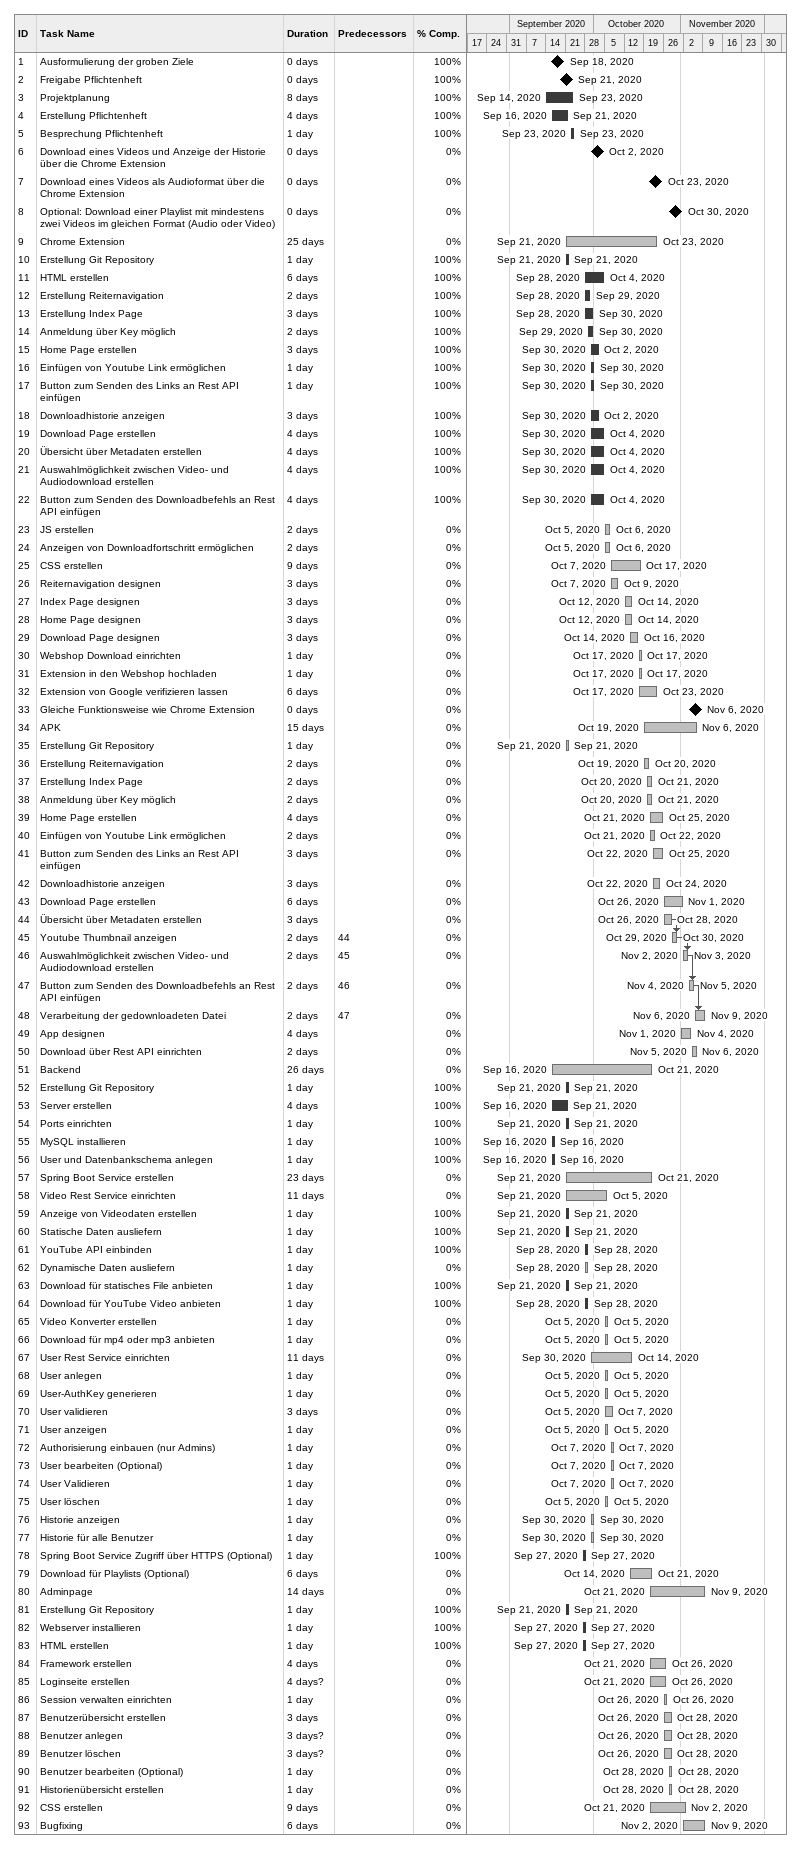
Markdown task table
| ID | Task | Duration | Start | Finish | Predecessors | % complete |
|---|---|---|---|---|---|---|
| 1 | Ausformulierung der groben Ziele | 0d | 2020-09-18 | 2020-09-18 |  | 100 |
| 2 | Freigabe Pflichtenheft | 0d | 2020-09-21 | 2020-09-21 |  | 100 |
| 3 | Projektplanung | 8d | 2020-09-14 | 2020-09-23 |  | 100 |
| 4 | Erstellung Pflichtenheft | 4d | 2020-09-16 | 2020-09-21 |  | 100 |
| 5 | Besprechung Pflichtenheft | 1d | 2020-09-23 | 2020-09-23 |  | 100 |
| 6 | Download eines Videos und Anzeige der Historie über die Chrome Extension | 0d | 2020-10-02 | 2020-10-02 |  | 0 |
| 7 | Download eines Videos als Audioformat über die Chrome Extension | 0d | 2020-10-23 | 2020-10-23 |  | 0 |
| 8 | Optional: Download einer Playlist mit mindestens zwei Videos im gleichen Format (Audio oder Video) | 0d | 2020-10-30 | 2020-10-30 |  | 0 |
| 9 | Chrome Extension | 25d | 2020-09-21 | 2020-10-23 |  | 0 |
| 10 | Erstellung Git Repository | 1d | 2020-09-21 | 2020-09-21 |  | 100 |
| 11 | HTML erstellen | 6d | 2020-09-28 | 2020-10-04 |  | 100 |
| 12 | Erstellung Reiternavigation | 2d | 2020-09-28 | 2020-09-29 |  | 100 |
| 13 | Erstellung Index Page | 3d | 2020-09-28 | 2020-09-30 |  | 100 |
| 14 | Anmeldung über Key möglich | 2d | 2020-09-29 | 2020-09-30 |  | 100 |
| 15 | Home Page erstellen | 3d | 2020-09-30 | 2020-10-02 |  | 100 |
| 16 | Einfügen von Youtube Link ermöglichen | 1d | 2020-09-30 | 2020-09-30 |  | 100 |
| 17 | Button zum Senden des Links an Rest API einfügen | 1d | 2020-09-30 | 2020-09-30 |  | 100 |
| 18 | Downloadhistorie anzeigen | 3d | 2020-09-30 | 2020-10-02 |  | 100 |
| 19 | Download Page erstellen | 4d | 2020-09-30 | 2020-10-04 |  | 100 |
| 20 | Übersicht über Metadaten erstellen | 4d | 2020-09-30 | 2020-10-04 |  | 100 |
| 21 | Auswahlmöglichkeit zwischen Video- und Audiodownload erstellen | 4d | 2020-09-30 | 2020-10-04 |  | 100 |
| 22 | Button zum Senden des Downloadbefehls an Rest API einfügen | 4d | 2020-09-30 | 2020-10-04 |  | 100 |
| 23 | JS erstellen | 2d | 2020-10-05 | 2020-10-06 |  | 0 |
| 24 | Anzeigen von Downloadfortschritt ermöglichen | 2d | 2020-10-05 | 2020-10-06 |  | 0 |
| 25 | CSS erstellen | 9d | 2020-10-07 | 2020-10-17 |  | 0 |
| 26 | Reiternavigation designen | 3d | 2020-10-07 | 2020-10-09 |  | 0 |
| 27 | Index Page designen | 3d | 2020-10-12 | 2020-10-14 |  | 0 |
| 28 | Home Page designen | 3d | 2020-10-12 | 2020-10-14 |  | 0 |
| 29 | Download Page designen | 3d | 2020-10-14 | 2020-10-16 |  | 0 |
| 30 | Webshop Download einrichten | 1d | 2020-10-17 | 2020-10-17 |  | 0 |
| 31 | Extension in den Webshop hochladen | 1d | 2020-10-17 | 2020-10-17 |  | 0 |
| 32 | Extension von Google verifizieren lassen | 6d | 2020-10-17 | 2020-10-23 |  | 0 |
| 33 | Gleiche Funktionsweise wie Chrome Extension | 0d | 2020-11-06 | 2020-11-06 |  | 0 |
| 34 | APK | 15d | 2020-10-19 | 2020-11-06 |  | 0 |
| 35 | Erstellung Git Repository | 1d | 2020-09-21 | 2020-09-21 |  | 0 |
| 36 | Erstellung Reiternavigation | 2d | 2020-10-19 | 2020-10-20 |  | 0 |
| 37 | Erstellung Index Page | 2d | 2020-10-20 | 2020-10-21 |  | 0 |
| 38 | Anmeldung über Key möglich | 2d | 2020-10-20 | 2020-10-21 |  | 0 |
| 39 | Home Page erstellen | 4d | 2020-10-21 | 2020-10-25 |  | 0 |
| 40 | Einfügen von Youtube Link ermöglichen | 2d | 2020-10-21 | 2020-10-22 |  | 0 |
| 41 | Button zum Senden des Links an Rest API einfügen | 3d | 2020-10-22 | 2020-10-25 |  | 0 |
| 42 | Downloadhistorie anzeigen | 3d | 2020-10-22 | 2020-10-24 |  | 0 |
| 43 | Download Page erstellen | 6d | 2020-10-26 | 2020-11-01 |  | 0 |
| 44 | Übersicht über Metadaten erstellen | 3d | 2020-10-26 | 2020-10-28 |  | 0 |
| 45 | Youtube Thumbnail anzeigen | 2d | 2020-10-29 | 2020-10-30 | 44 | 0 |
| 46 | Auswahlmöglichkeit zwischen Video- und Audiodownload erstellen | 2d | 2020-11-02 | 2020-11-03 | 45 | 0 |
| 47 | Button zum Senden des Downloadbefehls an Rest API einfügen | 2d | 2020-11-04 | 2020-11-05 | 46 | 0 |
| 48 | Verarbeitung der gedownloadeten Datei | 2d | 2020-11-06 | 2020-11-09 | 47 | 0 |
| 49 | App designen | 4d | 2020-11-01 | 2020-11-04 |  | 0 |
| 50 | Download über Rest API einrichten | 2d | 2020-11-05 | 2020-11-06 |  | 0 |
| 51 | Backend | 26d | 2020-09-16 | 2020-10-21 |  | 0 |
| 52 | Erstellung Git Repository | 1d | 2020-09-21 | 2020-09-21 |  | 100 |
| 53 | Server erstellen | 4d | 2020-09-16 | 2020-09-21 |  | 100 |
| 54 | Ports einrichten | 1d | 2020-09-21 | 2020-09-21 |  | 100 |
| 55 | MySQL installieren | 1d | 2020-09-16 | 2020-09-16 |  | 100 |
| 56 | User und Datenbankschema anlegen | 1d | 2020-09-16 | 2020-09-16 |  | 100 |
| 57 | Spring Boot Service erstellen | 23d | 2020-09-21 | 2020-10-21 |  | 0 |
| 58 | Video Rest Service einrichten | 11d | 2020-09-21 | 2020-10-05 |  | 0 |
| 59 | Anzeige von Videodaten erstellen | 1d | 2020-09-21 | 2020-09-21 |  | 100 |
| 60 | Statische Daten ausliefern | 1d | 2020-09-21 | 2020-09-21 |  | 100 |
| 61 | YouTube API einbinden | 1d | 2020-09-28 | 2020-09-28 |  | 100 |
| 62 | Dynamische Daten ausliefern | 1d | 2020-09-28 | 2020-09-28 |  | 0 |
| 63 | Download für statisches File anbieten | 1d | 2020-09-21 | 2020-09-21 |  | 100 |
| 64 | Download für YouTube Video anbieten | 1d | 2020-09-28 | 2020-09-28 |  | 100 |
| 65 | Video Konverter erstellen | 1d | 2020-10-05 | 2020-10-05 |  | 0 |
| 66 | Download für mp4 oder mp3 anbieten | 1d | 2020-10-05 | 2020-10-05 |  | 0 |
| 67 | User Rest Service einrichten | 11d | 2020-09-30 | 2020-10-14 |  | 0 |
| 68 | User anlegen | 1d | 2020-10-05 | 2020-10-05 |  | 0 |
| 69 | User-AuthKey generieren | 1d | 2020-10-05 | 2020-10-05 |  | 0 |
| 70 | User validieren | 3d | 2020-10-05 | 2020-10-07 |  | 0 |
| 71 | User anzeigen | 1d | 2020-10-05 | 2020-10-05 |  | 0 |
| 72 | Authorisierung einbauen (nur Admins) | 1d | 2020-10-07 | 2020-10-07 |  | 0 |
| 73 | User bearbeiten (Optional) | 1d | 2020-10-07 | 2020-10-07 |  | 0 |
| 74 | User Validieren | 1d | 2020-10-07 | 2020-10-07 |  | 0 |
| 75 | User löschen | 1d | 2020-10-05 | 2020-10-05 |  | 0 |
| 76 | Historie anzeigen | 1d | 2020-09-30 | 2020-09-30 |  | 0 |
| 77 | Historie für alle Benutzer | 1d | 2020-09-30 | 2020-09-30 |  | 0 |
| 78 | Spring Boot Service Zugriff über HTTPS (Optional) | 1d | 2020-09-27 | 2020-09-27 |  | 100 |
| 79 | Download für Playlists (Optional) | 6d | 2020-10-14 | 2020-10-21 |  | 0 |
| 80 | Adminpage | 14d | 2020-10-21 | 2020-11-09 |  | 0 |
| 81 | Erstellung Git Repository | 1d | 2020-09-21 | 2020-09-21 |  | 100 |
| 82 | Webserver installieren | 1d | 2020-09-27 | 2020-09-27 |  | 100 |
| 83 | HTML erstellen | 1d | 2020-09-27 | 2020-09-27 |  | 100 |
| 84 | Framework erstellen | 4d | 2020-10-21 | 2020-10-26 |  | 0 |
| 85 | Loginseite erstellen | 4d? | 2020-10-21 | 2020-10-26 |  | 0 |
| 86 | Session verwalten einrichten | 1d | 2020-10-26 | 2020-10-26 |  | 0 |
| 87 | Benutzerübersicht erstellen | 3d | 2020-10-26 | 2020-10-28 |  | 0 |
| 88 | Benutzer anlegen | 3d? | 2020-10-26 | 2020-10-28 |  | 0 |
| 89 | Benutzer löschen | 3d? | 2020-10-26 | 2020-10-28 |  | 0 |
| 90 | Benutzer bearbeiten (Optional) | 1d | 2020-10-28 | 2020-10-28 |  | 0 |
| 91 | Historienübersicht erstellen | 1d | 2020-10-28 | 2020-10-28 |  | 0 |
| 92 | CSS erstellen | 9d | 2020-10-21 | 2020-11-02 |  | 0 |
| 93 | Bugfixing | 6d | 2020-11-02 | 2020-11-09 |  | 0 |
